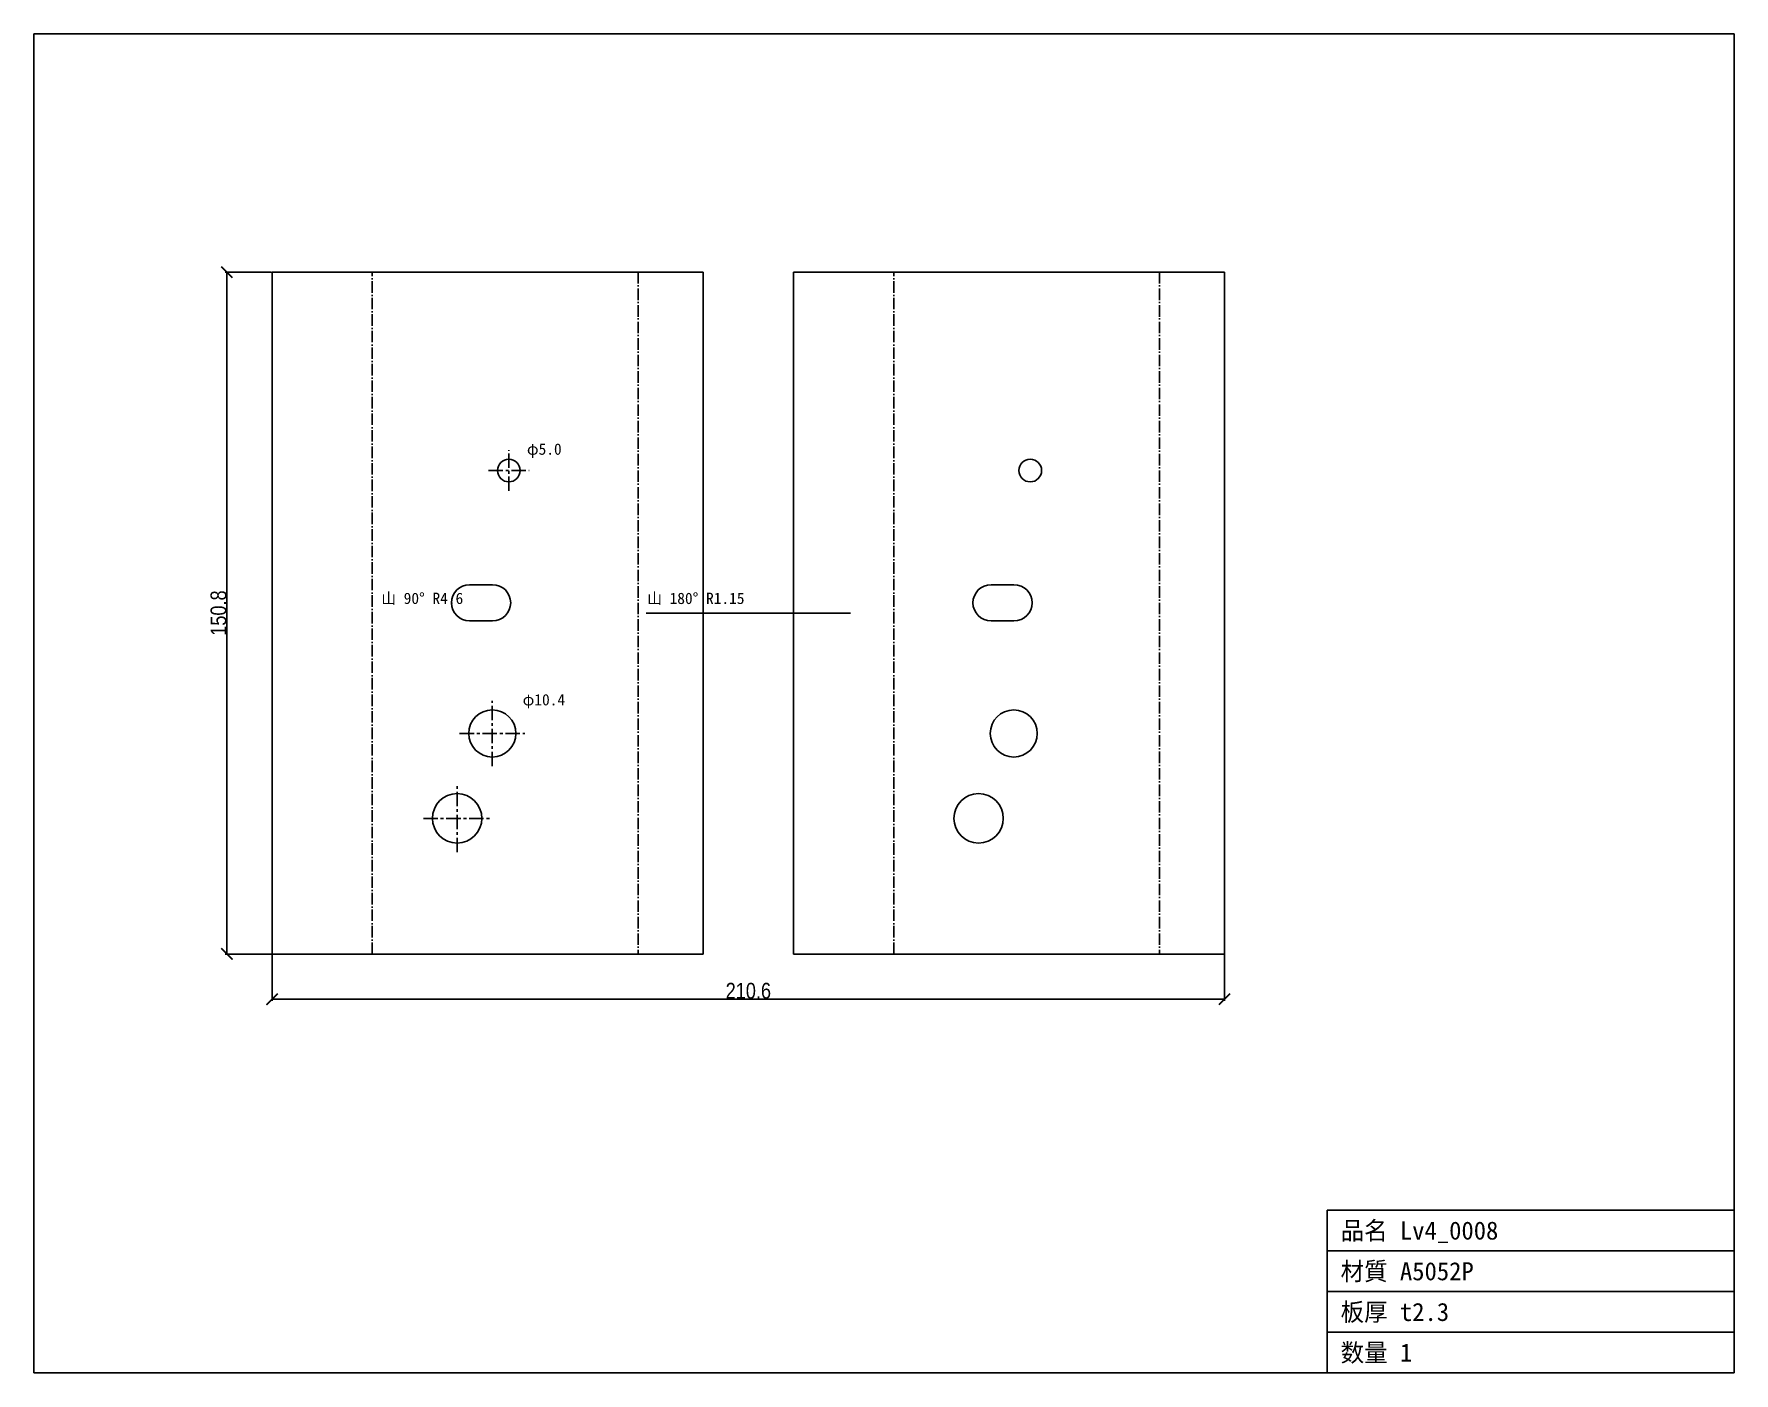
# Model space of a CAD drawing. Header units: millimetres. Extents: x -79 to 297, y -93 to 203.
import ezdxf

# ---------------------------------------------------------------- set-up
doc = ezdxf.new("R2010")
doc.units = ezdxf.units.MM
doc.linetypes.add('CENTER', pattern=[5.08, 3.175, -0.635, 0.635, -0.635])
doc.linetypes.add('DASHDOT', pattern=[3.556, 2.54, -0.508, 0, -0.508])
for name, color, linetype in [('BEND', 7, 'Continuous'), ('CENTER', 7, 'Continuous'), ('CUT', 7, 'Continuous'), ('DIM', 7, 'Continuous'), ('FRAME', 7, 'Continuous'), ('MARK', 7, 'Continuous'), ('TEXT', 7, 'Continuous')]:
    doc.layers.add(name, color=color, linetype=linetype)
doc.styles.add('OpenSansCondensed-Light', font='OpenSansCondensed-Light.ttf')
doc.dimstyles.new('EZDXF', dxfattribs={"dimtxt": 0.25, "dimasz": 0.175, "dimexe": 0.375, "dimexo": 0.125, "dimgap": 0.1, "dimtad": 1, "dimlfac": 100, "dimzin": 12, "dimdsep": 46, "dimtxsty": 'OpenSansCondensed-Light', "dimblk": 'ARCHTICK', "dimcen": 2.5, "dimazin": 3, "dimtfac": 0.5, "dimtmove": 2, "dimatfit": 3})

# ---------------------------------------------------------------- blocks, each defined once
blk = doc.blocks.new('_ARCHTICK')
at = {"color": 0, "linetype": 'BYBLOCK', "const_width": 0.15}
blk.add_lwpolyline([(-0.5, -0.5), (0.5, 0.5)], dxfattribs=at)

msp = doc.modelspace()

# ---------------------------------------------------------------- linework, layer by layer
at = {"layer": 'BEND', "color": 4, "linetype": 'DASHDOT'}
for p, q in [((-4.52, 0), (-4.52, 150.79)), ((54.28, 150.79), (54.28, 0)), ((110.79, 0), (110.79, 150.79)), ((169.59, 150.79), (169.59, 0))]:
    msp.add_line(p, q, dxfattribs=at)
at = {"layer": 'CENTER', "color": 1, "linetype": 'CENTER'}
for p, q in [((25.68, 102.4), (25.68, 111.4)), ((21.18, 106.9), (30.18, 106.9)), ((22.03, 41.55), (22.03, 55.98)), ((14.81, 48.77), (29.24, 48.77)), ((14.25, 22.53), (14.25, 37.47)), ((6.78, 30), (21.72, 30))]:
    msp.add_line(p, q, dxfattribs=at)
at = {"layer": 'CUT'}
for p, q in [((-26.66, 150.79), (-26.66, 0)), ((68.64, 150.79), (-26.66, 150.79)), ((68.64, 0), (68.64, 150.79)), ((88.64, 150.79), (88.64, 0)), ((183.95, 150.79), (88.64, 150.79)), ((183.95, 0), (183.95, 150.79)), ((17.01, 81.67), (22.08, 81.67)), ((132.32, 81.67), (137.39, 81.67)), ((22.08, 73.64), (17.01, 73.64)), ((137.39, 73.64), (132.32, 73.64)), ((-26.66, 0), (68.64, 0)), ((88.64, 0), (183.95, 0))]:
    msp.add_line(p, q, dxfattribs=at)
for centre, radius in [((25.68, 106.9), 2.5), ((140.99, 106.9), 2.5), ((22.03, 48.77), 5.21), ((137.34, 48.77), 5.21), ((14.25, 30), 5.47), ((129.56, 30), 5.47)]:
    msp.add_circle(centre, radius, dxfattribs=at)
for centre, start, end in [((17.01, 77.66), 90, -90), ((22.08, 77.66), -90, 90), ((132.32, 77.66), 90, -90), ((137.39, 77.66), -90, 90)]:
    msp.add_arc(centre, 4.01, start, end, dxfattribs=at)
at = {"layer": 'FRAME'}
for p, q in [((296.61, 203.45), (-79.32, 203.45)), ((-79.32, 203.45), (-79.32, -92.65)), ((296.61, -92.65), (296.61, 203.45)), ((206.61, -92.65), (206.61, -56.65)), ((206.61, -56.65), (296.61, -56.65)), ((206.61, -65.65), (296.61, -65.65)), ((206.61, -74.65), (296.61, -74.65)), ((206.61, -83.65), (296.61, -83.65)), ((-79.32, -92.65), (296.61, -92.65))]:
    msp.add_line(p, q, dxfattribs=at)
at = {"layer": 'MARK'}
msp.add_line((56.03, 75.4), (101.26, 75.4), dxfattribs=at)

# ---------------------------------------------------------------- texts
at = {"layer": 'TEXT'}
for s, height, p in [('φ5.0', 2.5, (29.68, 110.4)), ('山 90° R4.6', 2.5, (-2.52, 77.4)), ('山 180° R1.15', 2.5, (56.28, 77.4)), ('φ10.4', 2.5, (28.74, 54.98)), ('品名 Lv4_0008', 4, (209.61, -63.15)), ('材質 A5052P', 4, (209.61, -72.15)), ('板厚 t2.3', 4, (209.61, -81.15)), ('数量 1', 4, (209.61, -90.15))]:
    msp.add_text(s, height=height, dxfattribs=at).set_placement(p)

# ---------------------------------------------------------------- dimensions: what is measured, and where the dimension line sits
at = {"layer": 'DIM'}
msp.add_linear_dim(base=(-36.66, 0), p1=(-26.66, 0), p2=(-26.66, 150.79), angle=90, dimstyle='EZDXF', override={"dimtxt": 3.5, "dimasz": 2.5, "dimdec": 1, "dimlfac": 1}, dxfattribs=at).render()
msp.add_linear_dim(base=(-26.66, -10), p1=(-26.66, 0), p2=(183.95, 0), dimstyle='EZDXF', override={"dimtxt": 3.5, "dimasz": 2.5, "dimdec": 1, "dimlfac": 1}, dxfattribs=at).render()

doc.saveas('drawing.dxf')
